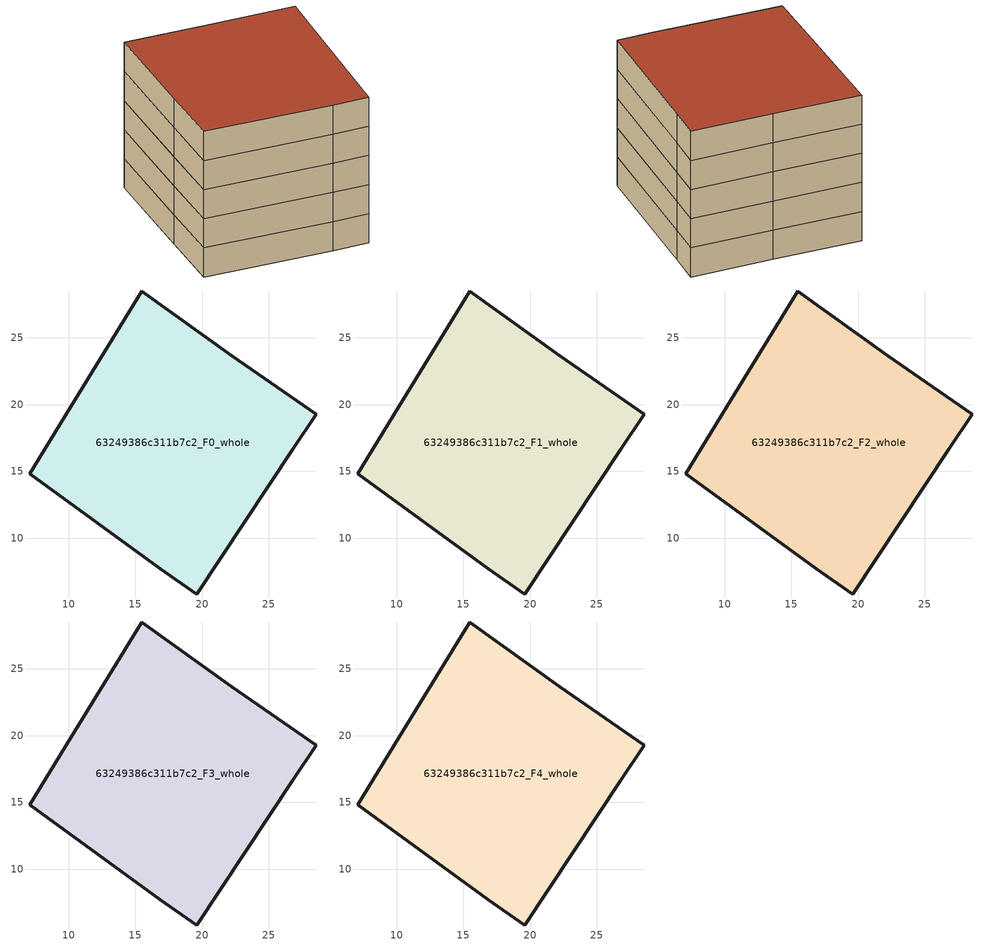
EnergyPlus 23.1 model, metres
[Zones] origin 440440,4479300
63249386c311b7c2_F0_whole
 floor ground (EU_floor_Construction): 22.24,23.66 28.54,19.26 26.8,16.67 19.6,5.81 16.86,7.7 7.1,14.82 10.16,19.84 15.46,28.51 z0
 wall outside (EU_wall_Construction): 15.46,28.51 10.16,19.84 7.1,14.82 16.86,7.7 19.6,5.81 26.8,16.67 28.54,19.26 22.24,23.66 15.46,28.51 z0:3
63249386c311b7c2_F1_whole
 floor to 63249386c311b7c2_F0_whole (EU_floor_Construction): 22.24,23.66 28.54,19.26 26.8,16.67 19.6,5.81 16.86,7.7 7.1,14.82 10.16,19.84 15.46,28.51 z3
 wall outside (EU_wall_Construction): 15.46,28.51 10.16,19.84 7.1,14.82 16.86,7.7 19.6,5.81 26.8,16.67 28.54,19.26 22.24,23.66 15.46,28.51 z3:6
63249386c311b7c2_F2_whole
 floor to 63249386c311b7c2_F1_whole (EU_floor_Construction): 22.24,23.66 28.54,19.26 26.8,16.67 19.6,5.81 16.86,7.7 7.1,14.82 10.16,19.84 15.46,28.51 z6
 wall outside (EU_wall_Construction): 15.46,28.51 10.16,19.84 7.1,14.82 16.86,7.7 19.6,5.81 26.8,16.67 28.54,19.26 22.24,23.66 15.46,28.51 z6:9
63249386c311b7c2_F3_whole
 floor to 63249386c311b7c2_F2_whole (EU_floor_Construction): 22.24,23.66 28.54,19.26 26.8,16.67 19.6,5.81 16.86,7.7 7.1,14.82 10.16,19.84 15.46,28.51 z9
 wall outside (EU_wall_Construction): 15.46,28.51 10.16,19.84 7.1,14.82 16.86,7.7 19.6,5.81 26.8,16.67 28.54,19.26 22.24,23.66 15.46,28.51 z9:12
63249386c311b7c2_F4_whole
 floor to 63249386c311b7c2_F3_whole (EU_floor_Construction): 22.24,23.66 28.54,19.26 26.8,16.67 19.6,5.81 16.86,7.7 7.1,14.82 10.16,19.84 15.46,28.51 z12
 wall outside (EU_wall_Construction): 15.46,28.51 10.16,19.84 7.1,14.82 16.86,7.7 19.6,5.81 26.8,16.67 28.54,19.26 22.24,23.66 15.46,28.51 z12:15
 roof outside (EU_roof_Construction): 19.6,5.81 26.8,16.67 28.54,19.26 22.24,23.66 15.46,28.51 10.16,19.84 7.1,14.82 16.86,7.7 z15
[Building]
EU S2 Campaign: North Axis=0; Terrain=City; Solar Distribution=FullExterior
[Site:Location]
Madrid: Latitude=40.5; Longitude=-3.5; Time Zone=1; Elevation=609
[SizingPeriod:WeatherFileDays]
AnnualSizingPeriod: Begin Month=1; Begin Day of Month=1; End Month=12; End Day of Month=31; Day of Week for Start Day=Monday; Use Weather File Daylight Saving Period=No; Use Weather File Rain and Snow Indicators=No
[MATERIAL]
EU_InternalMass_Material: Roughness=MediumRough; Thickness=0.1; Conductivity=1; Density=1800; Specific Heat=900; Thermal Absorptance=0.9; Solar Absorptance=0.7; Visible Absorptance=0.7
[MATERIAL:NOMASS] Roughness=MediumRough; Thermal Absorptance=0.9; Solar Absorptance=0.7; Visible Absorptance=0.7
Name | Thermal Resistance
EU_wall_NoMass | 0.609216
EU_roof_NoMass | 0.513268
EU_floor_NoMass | 0.568163
[CONSTRUCTION]
EU_wall_Construction: EU_wall_NoMass
EU_roof_Construction: EU_roof_NoMass
EU_floor_Construction: EU_floor_NoMass
EU_InternalMass_Construction: EU_InternalMass_Material
[ZONE] Type=1; Multiplier=1; Ceiling Height=autocalculate; Floor Area=autocalculate; Part of Total Floor Area=Yes
Name | Volume
63249386c311b7c2_F0_whole | 758.206
63249386c311b7c2_F1_whole; 63249386c311b7c2_F2_whole; 63249386c311b7c2_F3_whole; 63249386c311b7c2_F4_whole | 758.208
[INTERNALMASS] Construction=EU_InternalMass_Construction; Surface Area=252.736
Name | Zone or ZoneList
63249386c311b7c2_F0_whole_EU_InternalMass | 63249386c311b7c2_F0_whole
63249386c311b7c2_F1_whole_EU_InternalMass | 63249386c311b7c2_F1_whole
63249386c311b7c2_F2_whole_EU_InternalMass | 63249386c311b7c2_F2_whole
63249386c311b7c2_F3_whole_EU_InternalMass | 63249386c311b7c2_F3_whole
63249386c311b7c2_F4_whole_EU_InternalMass | 63249386c311b7c2_F4_whole
[OTHEREQUIPMENT] Fuel Type=Electricity; Design Level Calculation Method=Watts/Area; Power per Zone Floor Area=1; Fraction Latent=0; Fraction Radiant=0; Fraction Lost=0; Carbon Dioxide Generation Rate=0; EndUse Subcategory=EU_Step8_InternalGains
Name | Zone or ZoneList or Space or SpaceList | Schedule
EU_Step8_InternalGain_63249386c311b7c2_F0_whole_f000 | 63249386c311b7c2_F0_whole | EU_Step8_GainSchedule_63249386c311b7c2_F0_whole_f000
EU_Step8_InternalGain_63249386c311b7c2_F1_whole_f000 | 63249386c311b7c2_F1_whole | EU_Step8_GainSchedule_63249386c311b7c2_F1_whole_f000
EU_Step8_InternalGain_63249386c311b7c2_F2_whole_f000 | 63249386c311b7c2_F2_whole | EU_Step8_GainSchedule_63249386c311b7c2_F2_whole_f000
EU_Step8_InternalGain_63249386c311b7c2_F3_whole_f000 | 63249386c311b7c2_F3_whole | EU_Step8_GainSchedule_63249386c311b7c2_F3_whole_f000
EU_Step8_InternalGain_63249386c311b7c2_F4_whole_f000 | 63249386c311b7c2_F4_whole | EU_Step8_GainSchedule_63249386c311b7c2_F4_whole_f000
[ZONEVENTILATION:DESIGNFLOWRATE] Schedule=EU_AlwaysOn; Design Flow Rate Calculation Method=AirChanges/Hour; Air Changes per Hour=0.752966; Ventilation Type=Natural; Fan Pressure Rise=0; Fan Total Efficiency=1; Constant Term Coefficient=1; Temperature Term Coefficient=0; Velocity Term Coefficient=0; Velocity Squared Term Coefficient=0; Minimum Indoor Temperature=-100; Maximum Indoor Temperature=100; Delta Temperature=-100; Minimum Outdoor Temperature=-100; Maximum Outdoor Temperature=100; Maximum Wind Speed=40
Name | Zone or ZoneList or Space or SpaceList
EU_ConstantAir_63249386c311b7c2_F0_whole | 63249386c311b7c2_F0_whole
EU_ConstantAir_63249386c311b7c2_F1_whole | 63249386c311b7c2_F1_whole
EU_ConstantAir_63249386c311b7c2_F2_whole | 63249386c311b7c2_F2_whole
EU_ConstantAir_63249386c311b7c2_F3_whole | 63249386c311b7c2_F3_whole
EU_ConstantAir_63249386c311b7c2_F4_whole | 63249386c311b7c2_F4_whole
[HVACTEMPLATE:THERMOSTAT] Constant Heating Setpoint=20; Constant Cooling Setpoint=50
EU_HeatOnly_63249386c311b7c2_F0_whole; EU_HeatOnly_63249386c311b7c2_F1_whole; EU_HeatOnly_63249386c311b7c2_F2_whole; EU_HeatOnly_63249386c311b7c2_F3_whole; EU_HeatOnly_63249386c311b7c2_F4_whole
[HVACTEMPLATE:ZONE:IDEALLOADSAIRSYSTEM] System Availability Schedule=EU_AlwaysOn; Maximum Heating Supply Air Temperature=50; Minimum Cooling Supply Air Temperature=13; Maximum Heating Supply Air Humidity Ratio=0.0156; Minimum Cooling Supply Air Humidity Ratio=0.0077; Heating Limit=NoLimit; Cooling Limit=NoLimit; Heating Availability Schedule=EU_AlwaysOn; Cooling Availability Schedule=EU_CoolingOff; Dehumidification Control Type=ConstantSensibleHeatRatio; Cooling Sensible Heat Ratio=0.7; Dehumidification Setpoint=60; Humidification Control Type=None; Humidification Setpoint=30; Outdoor Air Method=None; Outdoor Air Flow Rate per Person=0.00944; Outdoor Air Flow Rate per Zone Floor Area=0; Outdoor Air Flow Rate per Zone=0; Demand Controlled Ventilation Type=None; Outdoor Air Economizer Type=NoEconomizer; Heat Recovery Type=None; Sensible Heat Recovery Effectiveness=0.7; Latent Heat Recovery Effectiveness=0.65
Name | Template Thermostat
63249386c311b7c2_F0_whole | EU_HeatOnly_63249386c311b7c2_F0_whole
63249386c311b7c2_F1_whole | EU_HeatOnly_63249386c311b7c2_F1_whole
63249386c311b7c2_F2_whole | EU_HeatOnly_63249386c311b7c2_F2_whole
63249386c311b7c2_F3_whole | EU_HeatOnly_63249386c311b7c2_F3_whole
63249386c311b7c2_F4_whole | EU_HeatOnly_63249386c311b7c2_F4_whole
[SIZING:ZONE] Zone Cooling Design Supply Air Temperature Input Method=SupplyAirTemperature; Zone Cooling Design Supply Air Temperature=13; Zone Heating Design Supply Air Temperature Input Method=SupplyAirTemperature; Zone Heating Design Supply Air Temperature=50; Zone Cooling Design Supply Air Humidity Ratio=0.008; Zone Heating Design Supply Air Humidity Ratio=0.008; Cooling Design Air Flow Method=DesignDay; Cooling Design Air Flow Rate=0; Cooling Minimum Air Flow per Zone Floor Area=0.000762; Cooling Minimum Air Flow=0; Cooling Minimum Air Flow Fraction=0.2; Heating Design Air Flow Method=DesignDay; Heating Design Air Flow Rate=0; Heating Maximum Air Flow per Zone Floor Area=0.002032; Heating Maximum Air Flow=0.141576; Heating Maximum Air Flow Fraction=0.3; Account for Dedicated Outdoor Air System=No; Dedicated Outdoor Air System Control Strategy=NeutralSupplyAir; Dedicated Outdoor Air Low Setpoint Temperature for Design=autosize; Dedicated Outdoor Air High Setpoint Temperature for Design=autosize; Zone Load Sizing Method=Sensible Load Only No Latent Load; Zone Latent Cooling Design Supply Air Humidity Ratio Input Method=HumidityRatioDifference; Zone Cooling Design Supply Air Humidity Ratio Difference=0.005; Zone Latent Heating Design Supply Air Humidity Ratio Input Method=HumidityRatioDifference; Zone Humidification Design Supply Air Humidity Ratio Difference=0.005
63249386c311b7c2_F0_whole; 63249386c311b7c2_F1_whole; 63249386c311b7c2_F2_whole; 63249386c311b7c2_F3_whole; 63249386c311b7c2_F4_whole
[SCHEDULE:CONSTANT]
Name | Hourly Value
EU_AlwaysOn | 1
EU_CoolingOff | 0
[SCHEDULE:FILE] Column Number=1; Rows to Skip at Top=0; Number of Hours of Data=8760; Column Separator=Comma; Interpolate to Timestep=No; Minutes per Item=60; Adjust Schedule for Daylight Savings=Yes
Name | File
EU_Step8_GainSchedule_63249386c311b7c2_F0_whole_f000 | C:\Users\o_iseri\Desktop\OpenUBEM\openubem\outputs\eu_evidence\EU-11\ES-MAD-BERRUGUETE\idfs\63249386c311b7c2\63249386c311b7c2_F0_whole_f000_gain.csv
EU_Step8_GainSchedule_63249386c311b7c2_F1_whole_f000 | C:\Users\o_iseri\Desktop\OpenUBEM\openubem\outputs\eu_evidence\EU-11\ES-MAD-BERRUGUETE\idfs\63249386c311b7c2\63249386c311b7c2_F1_whole_f000_gain.csv
EU_Step8_GainSchedule_63249386c311b7c2_F2_whole_f000 | C:\Users\o_iseri\Desktop\OpenUBEM\openubem\outputs\eu_evidence\EU-11\ES-MAD-BERRUGUETE\idfs\63249386c311b7c2\63249386c311b7c2_F2_whole_f000_gain.csv
EU_Step8_GainSchedule_63249386c311b7c2_F3_whole_f000 | C:\Users\o_iseri\Desktop\OpenUBEM\openubem\outputs\eu_evidence\EU-11\ES-MAD-BERRUGUETE\idfs\63249386c311b7c2\63249386c311b7c2_F3_whole_f000_gain.csv
EU_Step8_GainSchedule_63249386c311b7c2_F4_whole_f000 | C:\Users\o_iseri\Desktop\OpenUBEM\openubem\outputs\eu_evidence\EU-11\ES-MAD-BERRUGUETE\idfs\63249386c311b7c2\63249386c311b7c2_F4_whole_f000_gain.csv
